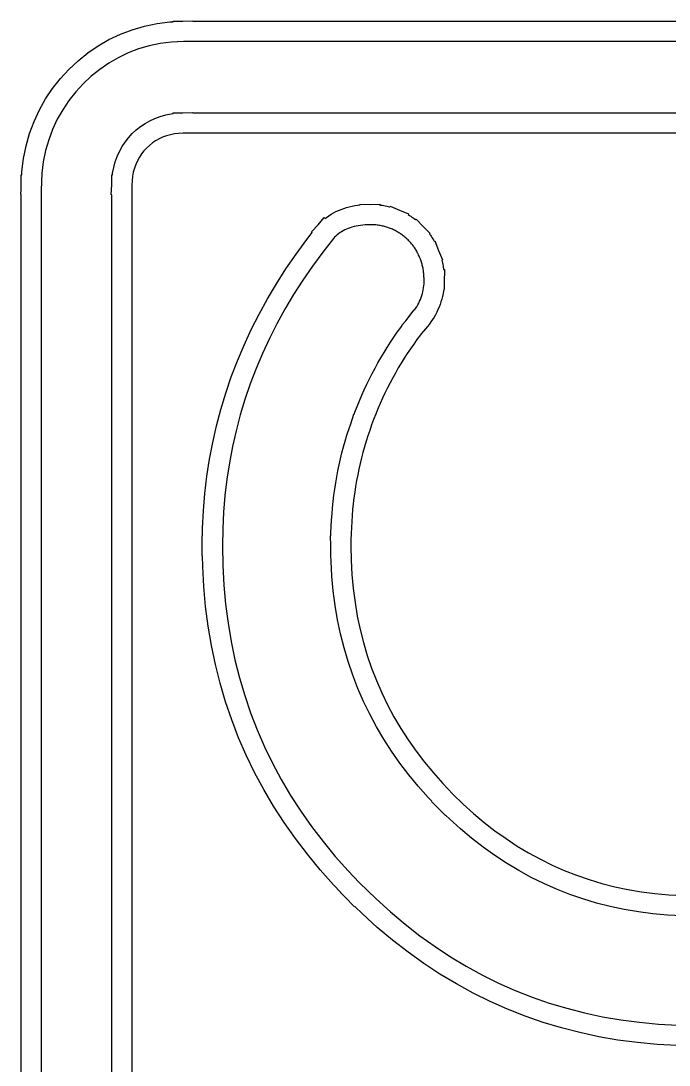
# Model space of a CAD drawing. Header units: metres. Extents: x -91 to 100, y 0 to 828.
# Drawn here: x -65.39 to -54.03, y 331.83 to 350.12 of the extents above; entities that cross this region are included whole.
import ezdxf

# ---------------------------------------------------------------- set-up
doc = ezdxf.new("R2010")
doc.units = ezdxf.units.M

msp = doc.modelspace()

# ---------------------------------------------------------------- linework, layer by layer
for p, q in [((-63.6471, 349.886), (-63.4398, 349.965)), ((-63.4398, 349.965), (-63.2253, 350.028)), ((-63.2253, 350.028), (-63.0043, 350.074)), ((-63.0043, 350.074), (-62.7777, 350.103)), ((-62.7777, 350.103), (-62.7226, 350.105)), ((-62.7226, 350.105), (-62.7226, 350.112)), ((-62.7226, 350.112), (-62.5497, 350.112)), ((-62.5497, 350.112), (-62.3772, 350.119)), ((-62.3772, 350.119), (-62.3769, 350.112)), ((-62.3769, 350.112), (-44.7027, 350.112)), ((-64.037, 349.681), (-63.8464, 349.791)), ((-63.8464, 349.791), (-63.6471, 349.886)), ((-64.218, 349.557), (-64.037, 349.681)), ((-63.3276, 349.627), (-63.509, 349.557)), ((-63.1402, 349.682), (-63.3276, 349.627)), ((-62.9467, 349.723), (-63.1402, 349.682)), ((-62.7491, 349.747), (-62.9467, 349.723)), ((-62.5425, 349.756), (-62.7491, 349.747)), ((-44.5381, 349.756), (-62.5425, 349.756)), ((-64.5487, 349.27), (-64.3888, 349.42)), ((-64.3888, 349.42), (-64.218, 349.557)), ((-63.6833, 349.474), (-63.8503, 349.378)), ((-63.509, 349.557), (-63.6833, 349.474)), ((-64.6969, 349.108), (-64.5487, 349.27)), ((-64.0088, 349.27), (-64.159, 349.149)), ((-63.8503, 349.378), (-64.0088, 349.27)), ((-64.8328, 348.936), (-64.6969, 349.108)), ((-64.159, 349.149), (-64.2991, 349.018)), ((-64.9555, 348.753), (-64.8328, 348.936)), ((-64.429, 348.876), (-64.5484, 348.724)), ((-64.2991, 349.018), (-64.429, 348.876)), ((-65.0643, 348.56), (-64.9555, 348.753)), ((-64.5484, 348.724), (-64.6559, 348.564)), ((-65.1584, 348.359), (-65.0643, 348.56)), ((-64.6559, 348.564), (-64.7511, 348.396)), ((-62.7226, 348.497), (-62.7226, 348.509)), ((-62.7226, 348.509), (-62.5524, 348.509)), ((-62.5524, 348.509), (-62.3802, 348.515)), ((-62.3802, 348.515), (-62.38, 348.509)), ((-62.38, 348.509), (-44.7031, 348.509)), ((-65.2372, 348.15), (-65.1584, 348.359)), ((-64.7511, 348.396), (-64.8335, 348.22)), ((-63.2931, 348.27), (-63.2132, 348.324)), ((-63.2132, 348.324), (-63.1289, 348.371)), ((-63.1289, 348.371), (-63.0406, 348.412)), ((-63.0406, 348.412), (-62.9485, 348.446)), ((-62.9485, 348.446), (-62.853, 348.473)), ((-62.853, 348.473), (-62.7545, 348.493)), ((-62.7545, 348.493), (-62.7226, 348.497)), ((-65.2997, 347.933), (-65.2372, 348.15)), ((-64.8335, 348.22), (-64.9024, 348.037)), ((-63.5032, 348.074), (-63.4383, 348.145)), ((-63.4383, 348.145), (-63.3683, 348.21)), ((-63.3683, 348.21), (-63.2931, 348.27)), ((-62.6999, 348.141), (-62.7713, 348.126)), ((-62.6261, 348.149), (-62.6999, 348.141)), ((-62.5456, 348.152), (-62.6261, 348.149)), ((-44.5368, 348.152), (-62.5456, 348.152)), ((-64.9024, 348.037), (-64.9571, 347.847)), ((-63.6156, 347.917), (-63.5623, 347.998)), ((-63.5623, 347.998), (-63.5032, 348.074)), ((-63.086, 347.981), (-63.1391, 347.939)), ((-63.0291, 348.02), (-63.086, 347.981)), ((-62.9693, 348.053), (-63.0291, 348.02)), ((-62.9061, 348.083), (-62.9693, 348.053)), ((-62.8399, 348.107), (-62.9061, 348.083)), ((-62.7713, 348.126), (-62.8399, 348.107)), ((-65.3454, 347.71), (-65.2997, 347.933)), ((-64.9571, 347.847), (-64.997, 347.652)), ((-63.7032, 347.743), (-63.6627, 347.832)), ((-63.6627, 347.832), (-63.6156, 347.917)), ((-63.2765, 347.789), (-63.3144, 347.731)), ((-63.2346, 347.842), (-63.2765, 347.789)), ((-63.1887, 347.893), (-63.2346, 347.842)), ((-63.1391, 347.939), (-63.1887, 347.893)), ((-65.3733, 347.481), (-65.3454, 347.71)), ((-64.997, 347.652), (-65.0214, 347.452)), ((-63.7636, 347.554), (-63.7369, 347.65)), ((-63.7369, 347.65), (-63.7032, 347.743)), ((-63.3767, 347.607), (-63.401, 347.54)), ((-63.3478, 347.671), (-63.3767, 347.607)), ((-63.3144, 347.731), (-63.3478, 347.671)), ((-65.3861, 347.164), (-65.3861, 347.426)), ((-65.3861, 347.426), (-65.3755, 347.426)), ((-65.3755, 347.426), (-65.3733, 347.481)), ((-65.0214, 347.452), (-65.0333, 347.156)), ((-63.7986, 347.251), (-63.7986, 347.426)), ((-63.7986, 347.426), (-63.7863, 347.426)), ((-63.7863, 347.426), (-63.783, 347.454)), ((-63.783, 347.454), (-63.7636, 347.554)), ((-63.4202, 347.471), (-63.4342, 347.399)), ((-63.401, 347.54), (-63.4202, 347.471)), ((-63.8052, 347.076), (-63.7986, 347.251)), ((-63.4428, 347.324), (-63.4458, 347.244)), ((-63.4458, 347.244), (-63.4458, 201.592)), ((-63.4342, 347.399), (-63.4428, 347.324)), ((-65.3896, 347.077), (-65.3861, 347.164)), ((-65.3861, 347.076), (-65.3896, 347.077)), ((-65.3861, 198.912), (-65.3861, 347.076)), ((-65.0333, 347.156), (-65.0333, 199.528)), ((-63.7986, 347.076), (-63.8052, 347.076)), ((-63.7986, 201.687), (-63.7986, 347.076)), ((-59.6866, 346.85), (-59.6382, 346.864)), ((-59.6382, 346.864), (-59.5887, 346.875)), ((-59.5887, 346.875), (-59.5384, 346.884)), ((-59.5384, 346.884), (-59.4871, 346.892)), ((-59.4871, 346.892), (-59.4474, 346.896)), ((-59.4474, 346.896), (-59.4473, 346.907)), ((-59.4473, 346.907), (-59.2732, 346.905)), ((-59.2732, 346.905), (-59.0987, 346.908)), ((-59.0987, 346.908), (-59.0985, 346.895)), ((-59.0985, 346.895), (-59.0846, 346.893)), ((-59.0846, 346.893), (-59.0584, 346.89)), ((-59.0584, 346.89), (-59.0324, 346.885)), ((-59.0324, 346.885), (-59.0066, 346.881)), ((-59.0066, 346.881), (-58.981, 346.876)), ((-58.981, 346.876), (-58.9556, 346.87)), ((-58.9556, 346.87), (-58.9303, 346.864)), ((-58.9303, 346.864), (-58.9254, 346.862)), ((-58.9254, 346.862), (-58.9196, 346.876)), ((-58.9196, 346.876), (-58.7583, 346.805)), ((-60.1815, 346.545), (-60.0776, 346.678)), ((-60.0776, 346.678), (-60.0567, 346.661)), ((-60.0567, 346.661), (-60.0347, 346.679)), ((-60.0347, 346.679), (-59.9954, 346.707)), ((-59.9954, 346.707), (-59.9548, 346.733)), ((-59.9548, 346.733), (-59.913, 346.757)), ((-59.913, 346.757), (-59.8701, 346.78)), ((-59.8701, 346.78), (-59.8258, 346.8)), ((-59.8258, 346.8), (-59.7804, 346.819)), ((-59.7804, 346.819), (-59.734, 346.836)), ((-59.734, 346.836), (-59.6866, 346.85)), ((-58.7583, 346.805), (-58.598, 346.739)), ((-58.598, 346.739), (-58.6032, 346.726)), ((-58.6032, 346.726), (-58.5809, 346.713)), ((-58.5809, 346.713), (-58.5596, 346.699)), ((-58.5596, 346.699), (-58.5386, 346.685)), ((-58.5386, 346.685), (-58.5179, 346.671)), ((-58.5179, 346.671), (-58.4975, 346.656)), ((-60.298, 346.424), (-60.1815, 346.545)), ((-59.6217, 346.498), (-59.6545, 346.486)), ((-59.5889, 346.508), (-59.6217, 346.498)), ((-59.5538, 346.517), (-59.5889, 346.508)), ((-59.5179, 346.526), (-59.5538, 346.517)), ((-59.4803, 346.533), (-59.5179, 346.526)), ((-59.4414, 346.538), (-59.4803, 346.533)), ((-59.4013, 346.543), (-59.4414, 346.538)), ((-59.3598, 346.546), (-59.4013, 346.543)), ((-59.316, 346.548), (-59.3598, 346.546)), ((-59.2723, 346.549), (-59.316, 346.548)), ((-59.2505, 346.549), (-59.2723, 346.549)), ((-59.2308, 346.548), (-59.2505, 346.549)), ((-59.2096, 346.547), (-59.2308, 346.548)), ((-59.1889, 346.546), (-59.2096, 346.547)), ((-59.1711, 346.545), (-59.1889, 346.546)), ((-59.1484, 346.542), (-59.1711, 346.545)), ((-59.1305, 346.54), (-59.1484, 346.542)), ((-59.11, 346.537), (-59.1305, 346.54)), ((-59.0932, 346.535), (-59.11, 346.537)), ((-59.0724, 346.531), (-59.0932, 346.535)), ((-59.0543, 346.527), (-59.0724, 346.531)), ((-59.0361, 346.523), (-59.0543, 346.527)), ((-59.0167, 346.518), (-59.0361, 346.523)), ((-58.9996, 346.514), (-59.0167, 346.518)), ((-58.9823, 346.509), (-58.9996, 346.514)), ((-58.9638, 346.503), (-58.9823, 346.509)), ((-58.9471, 346.497), (-58.9638, 346.503)), ((-58.9312, 346.491), (-58.9471, 346.497)), ((-58.9125, 346.484), (-58.9312, 346.491)), ((-58.4975, 346.656), (-58.4772, 346.64)), ((-58.4772, 346.64), (-58.4747, 346.638)), ((-58.4747, 346.638), (-58.4652, 346.648)), ((-58.4652, 346.648), (-58.3429, 346.521)), ((-58.3429, 346.521), (-58.2187, 346.398)), ((-60.3822, 346.289), (-60.2857, 346.412)), ((-60.2857, 346.412), (-60.298, 346.424)), ((-59.9158, 346.31), (-60.1021, 346.072)), ((-59.8964, 346.33), (-59.9158, 346.31)), ((-59.8738, 346.352), (-59.8964, 346.33)), ((-59.8494, 346.373), (-59.8738, 346.352)), ((-59.8246, 346.392), (-59.8494, 346.373)), ((-59.7982, 346.411), (-59.8246, 346.392)), ((-59.7721, 346.428), (-59.7982, 346.411)), ((-59.7444, 346.444), (-59.7721, 346.428)), ((-59.7153, 346.459), (-59.7444, 346.444)), ((-59.6859, 346.473), (-59.7153, 346.459)), ((-59.6545, 346.486), (-59.6859, 346.473)), ((-58.897, 346.478), (-58.9125, 346.484)), ((-58.8797, 346.47), (-58.897, 346.478)), ((-58.8633, 346.463), (-58.8797, 346.47)), ((-58.8454, 346.454), (-58.8633, 346.463)), ((-58.8303, 346.446), (-58.8454, 346.454)), ((-58.8136, 346.437), (-58.8303, 346.446)), ((-58.7978, 346.428), (-58.8136, 346.437)), ((-58.7837, 346.42), (-58.7978, 346.428)), ((-58.7663, 346.41), (-58.7837, 346.42)), ((-58.7515, 346.4), (-58.7663, 346.41)), ((-58.7365, 346.39), (-58.7515, 346.4)), ((-58.721, 346.379), (-58.7365, 346.39)), ((-58.7066, 346.369), (-58.721, 346.379)), ((-58.6914, 346.357), (-58.7066, 346.369)), ((-58.6772, 346.346), (-58.6914, 346.357)), ((-58.6622, 346.334), (-58.6772, 346.346)), ((-58.6484, 346.322), (-58.6622, 346.334)), ((-58.6354, 346.31), (-58.6484, 346.322)), ((-58.6196, 346.296), (-58.6354, 346.31)), ((-58.2187, 346.398), (-58.2292, 346.387)), ((-58.2292, 346.387), (-58.2158, 346.369)), ((-58.2158, 346.369), (-58.2016, 346.348)), ((-58.2016, 346.348), (-58.1877, 346.327)), ((-58.1877, 346.327), (-58.1744, 346.305)), ((-58.1744, 346.305), (-58.1613, 346.284)), ((-60.569, 346.034), (-60.3822, 346.289)), ((-58.6076, 346.284), (-58.6196, 346.296)), ((-58.5919, 346.269), (-58.6076, 346.284)), ((-58.5807, 346.257), (-58.5919, 346.269)), ((-58.5699, 346.246), (-58.5807, 346.257)), ((-58.5572, 346.231), (-58.5699, 346.246)), ((-58.5459, 346.218), (-58.5572, 346.231)), ((-58.5354, 346.205), (-58.5459, 346.218)), ((-58.5247, 346.192), (-58.5354, 346.205)), ((-58.5138, 346.177), (-58.5247, 346.192)), ((-58.5039, 346.163), (-58.5138, 346.177)), ((-58.4947, 346.15), (-58.5039, 346.163)), ((-58.4832, 346.132), (-58.4947, 346.15)), ((-58.4752, 346.119), (-58.4832, 346.132)), ((-58.1613, 346.284), (-58.1482, 346.261)), ((-58.1482, 346.261), (-58.1387, 346.265)), ((-58.1387, 346.265), (-58.0724, 346.101)), ((-60.7459, 345.776), (-60.569, 346.034)), ((-60.1021, 346.072), (-60.2822, 345.827)), ((-58.4652, 346.103), (-58.4752, 346.119)), ((-58.4556, 346.086), (-58.4652, 346.103)), ((-58.447, 346.07), (-58.4556, 346.086)), ((-58.4386, 346.054), (-58.447, 346.07)), ((-58.4308, 346.038), (-58.4386, 346.054)), ((-58.4218, 346.019), (-58.4308, 346.038)), ((-58.414, 346.002), (-58.4218, 346.019)), ((-58.406, 345.983), (-58.414, 346.002)), ((-58.4015, 345.972), (-58.406, 345.983)), ((-58.3907, 345.945), (-58.4015, 345.972)), ((-58.3846, 345.93), (-58.3907, 345.945)), ((-58.0724, 346.101), (-58.005, 345.935)), ((-60.9129, 345.516), (-60.7459, 345.776)), ((-60.2822, 345.827), (-60.453, 345.578)), ((-58.3784, 345.912), (-58.3846, 345.93)), ((-58.3723, 345.894), (-58.3784, 345.912)), ((-58.3671, 345.877), (-58.3723, 345.894)), ((-58.362, 345.86), (-58.3671, 345.877)), ((-58.3572, 345.842), (-58.362, 345.86)), ((-58.353, 345.824), (-58.3572, 345.842)), ((-58.3484, 345.804), (-58.353, 345.824)), ((-58.345, 345.788), (-58.3484, 345.804)), ((-58.3416, 345.769), (-58.345, 345.788)), ((-58.3385, 345.75), (-58.3416, 345.769)), ((-58.005, 345.935), (-58.0157, 345.931)), ((-58.0157, 345.931), (-58.0096, 345.906)), ((-58.0096, 345.906), (-58.0038, 345.881)), ((-58.0038, 345.881), (-57.9987, 345.855)), ((-57.9987, 345.855), (-57.994, 345.83)), ((-57.994, 345.83), (-57.9899, 345.804)), ((-57.9899, 345.804), (-57.9862, 345.779)), ((-57.9862, 345.779), (-57.9846, 345.766)), ((-57.9846, 345.766), (-57.9674, 345.765)), ((-57.9674, 345.765), (-57.9716, 345.54)), ((-60.453, 345.578), (-60.6131, 345.328)), ((-58.3358, 345.731), (-58.3385, 345.75)), ((-58.3335, 345.712), (-58.3358, 345.731)), ((-58.3315, 345.693), (-58.3335, 345.712)), ((-58.33, 345.674), (-58.3315, 345.693)), ((-58.3286, 345.653), (-58.33, 345.674)), ((-58.3278, 345.634), (-58.3286, 345.653)), ((-58.3272, 345.615), (-58.3278, 345.634)), ((-58.3263, 345.516), (-58.3272, 345.615)), ((-61.0698, 345.252), (-60.9129, 345.516)), ((-58.3474, 345.377), (-58.3401, 345.412)), ((-58.3401, 345.412), (-58.3343, 345.445)), ((-58.3343, 345.445), (-58.3295, 345.482)), ((-58.3295, 345.482), (-58.3263, 345.516)), ((-57.9854, 345.392), (-57.9937, 345.344)), ((-57.9821, 345.417), (-57.9854, 345.392)), ((-57.9727, 345.418), (-57.9821, 345.417)), ((-57.9716, 345.54), (-57.9735, 345.507)), ((-57.9735, 345.507), (-57.9727, 345.418)), ((-61.2167, 344.984), (-61.0698, 345.252)), ((-60.6131, 345.328), (-60.7644, 345.073)), ((-58.4192, 345.178), (-58.4036, 345.211)), ((-58.4036, 345.211), (-58.3898, 345.243)), ((-58.3898, 345.243), (-58.3771, 345.276)), ((-58.3771, 345.276), (-58.3661, 345.309)), ((-58.3661, 345.309), (-58.3561, 345.343)), ((-58.3561, 345.343), (-58.3474, 345.377)), ((-58.016, 345.248), (-58.0299, 345.201)), ((-58.0039, 345.295), (-58.016, 345.248)), ((-57.9937, 345.344), (-58.0039, 345.295)), ((-60.7644, 345.073), (-60.9051, 344.817)), ((-58.6483, 344.866), (-58.4993, 345.06)), ((-58.4993, 345.06), (-58.4924, 345.055)), ((-58.4924, 345.055), (-58.4736, 345.083)), ((-58.4736, 345.083), (-58.454, 345.114)), ((-58.454, 345.114), (-58.4355, 345.147)), ((-58.4355, 345.147), (-58.4192, 345.178)), ((-58.0826, 345.063), (-58.1038, 345.018)), ((-58.0632, 345.108), (-58.0826, 345.063)), ((-58.0456, 345.154), (-58.0632, 345.108)), ((-58.0299, 345.201), (-58.0456, 345.154)), ((-61.3535, 344.714), (-61.2167, 344.984)), ((-58.7137, 344.792), (-58.6483, 344.866)), ((-58.206, 344.847), (-58.2358, 344.805)), ((-58.1779, 344.889), (-58.206, 344.847)), ((-58.1514, 344.931), (-58.1779, 344.889)), ((-58.1268, 344.974), (-58.1514, 344.931)), ((-58.1038, 345.018), (-58.1268, 344.974)), ((-61.4803, 344.441), (-61.3535, 344.714)), ((-60.9051, 344.817), (-61.0368, 344.557)), ((-58.856, 344.579), (-58.7959, 344.666)), ((-58.7959, 344.666), (-58.7342, 344.752)), ((-58.7342, 344.752), (-58.7079, 344.787)), ((-58.7079, 344.787), (-58.7137, 344.792)), ((-58.3003, 344.725), (-58.3772, 344.638)), ((-58.2672, 344.765), (-58.3003, 344.725)), ((-58.2358, 344.805), (-58.2672, 344.765)), ((-61.0368, 344.557), (-61.1584, 344.295)), ((-58.9719, 344.402), (-58.9147, 344.491)), ((-58.9147, 344.491), (-58.856, 344.579)), ((-58.4512, 344.539), (-58.5077, 344.46)), ((-58.3903, 344.621), (-58.4512, 344.539)), ((-58.3772, 344.638), (-58.3903, 344.621)), ((-61.5969, 344.165), (-61.4803, 344.441)), ((-61.1584, 344.295), (-61.2698, 344.031)), ((-59.0817, 344.222), (-59.0275, 344.313)), ((-59.0275, 344.313), (-58.9719, 344.402)), ((-58.6204, 344.295), (-58.6744, 344.211)), ((-58.5657, 344.376), (-58.6204, 344.295)), ((-58.5077, 344.46), (-58.5657, 344.376)), ((-61.7035, 343.885), (-61.5969, 344.165)), ((-59.1855, 344.038), (-59.1344, 344.131)), ((-59.1344, 344.131), (-59.0817, 344.222)), ((-58.7275, 344.125), (-58.7775, 344.042)), ((-58.6744, 344.211), (-58.7275, 344.125)), ((-61.2698, 344.031), (-61.372, 343.763)), ((-59.2832, 343.851), (-59.2351, 343.945)), ((-59.2351, 343.945), (-59.1855, 344.038)), ((-58.8286, 343.953), (-58.8762, 343.867)), ((-58.7775, 344.042), (-58.8286, 343.953)), ((-61.7999, 343.603), (-61.7035, 343.885)), ((-61.372, 343.763), (-61.4644, 343.492)), ((-59.3748, 343.66), (-59.3298, 343.756)), ((-59.3298, 343.756), (-59.2832, 343.851)), ((-58.923, 343.779), (-58.9682, 343.691)), ((-58.8762, 343.867), (-58.923, 343.779)), ((-61.8862, 343.317), (-61.7999, 343.603)), ((-59.4601, 343.465), (-59.4182, 343.563)), ((-59.4182, 343.563), (-59.3748, 343.66)), ((-59.0125, 343.6), (-59.0548, 343.51)), ((-58.9682, 343.691), (-59.0125, 343.6)), ((-61.4644, 343.492), (-61.547, 343.219)), ((-59.5004, 343.367), (-59.4601, 343.465)), ((-59.095, 343.42), (-59.1352, 343.327)), ((-59.0548, 343.51), (-59.095, 343.42)), ((-61.9624, 343.029), (-61.8862, 343.317)), ((-61.547, 343.219), (-61.6199, 342.943)), ((-59.6118, 343.066), (-59.5556, 343.233)), ((-59.5556, 343.233), (-59.5522, 343.232)), ((-59.5522, 343.232), (-59.5392, 343.267)), ((-59.5392, 343.267), (-59.5004, 343.367)), ((-59.1738, 343.232), (-59.2097, 343.14)), ((-59.1352, 343.327), (-59.1738, 343.232)), ((-62.0284, 342.737), (-61.9624, 343.029)), ((-59.6706, 342.899), (-59.6118, 343.066)), ((-59.2449, 343.045), (-59.2786, 342.949)), ((-59.2097, 343.14), (-59.2449, 343.045)), ((-61.6199, 342.943), (-61.683, 342.664)), ((-59.7086, 342.761), (-59.6781, 342.863)), ((-59.6781, 342.863), (-59.6672, 342.898)), ((-59.6672, 342.898), (-59.6706, 342.899)), ((-59.3111, 342.853), (-59.3412, 342.758)), ((-59.2786, 342.949), (-59.3111, 342.853)), ((-62.0842, 342.443), (-62.0284, 342.737)), ((-61.683, 342.664), (-61.7366, 342.382)), ((-59.7645, 342.555), (-59.7374, 342.658)), ((-59.7374, 342.658), (-59.7086, 342.761)), ((-59.3697, 342.662), (-59.397, 342.564)), ((-59.3412, 342.758), (-59.3697, 342.662)), ((-59.7897, 342.451), (-59.7645, 342.555)), ((-59.4227, 342.466), (-59.4462, 342.37)), ((-59.397, 342.564), (-59.4227, 342.466)), ((-62.1299, 342.145), (-62.0842, 342.443)), ((-61.7366, 342.382), (-61.7804, 342.097)), ((-59.835, 342.24), (-59.8133, 342.346)), ((-59.8133, 342.346), (-59.7897, 342.451)), ((-59.4462, 342.37), (-59.4686, 342.27)), ((-62.1655, 341.845), (-62.1299, 342.145)), ((-59.8734, 342.028), (-59.8551, 342.135)), ((-59.8551, 342.135), (-59.835, 342.24)), ((-59.4893, 342.17), (-59.5077, 342.072)), ((-59.4686, 342.27), (-59.4893, 342.17)), ((-61.7804, 342.097), (-61.8145, 341.808)), ((-59.9048, 341.813), (-59.8899, 341.921)), ((-59.8899, 341.921), (-59.8734, 342.028)), ((-59.5255, 341.969), (-59.5409, 341.869)), ((-59.5077, 342.072), (-59.5255, 341.969)), ((-62.1909, 341.542), (-62.1655, 341.845)), ((-61.8145, 341.808), (-61.8388, 341.518)), ((-59.9178, 341.704), (-59.9048, 341.813)), ((-59.5548, 341.768), (-59.5672, 341.664)), ((-59.5409, 341.869), (-59.5548, 341.768)), ((-59.9386, 341.485), (-59.9291, 341.595)), ((-59.9291, 341.595), (-59.9178, 341.704)), ((-59.5779, 341.561), (-59.5871, 341.456)), ((-59.5672, 341.664), (-59.5779, 341.561)), ((-62.2061, 341.236), (-62.1909, 341.542)), ((-61.8388, 341.518), (-61.8535, 341.223)), ((-59.9526, 341.264), (-59.9465, 341.375)), ((-59.9465, 341.375), (-59.9386, 341.485)), ((-59.5871, 341.456), (-59.5945, 341.352)), ((-62.2083, 341.102), (-62.2061, 341.236)), ((-61.8535, 341.223), (-61.8583, 340.927)), ((-59.9569, 341.152), (-59.9526, 341.264)), ((-59.6002, 341.247), (-59.6042, 341.142)), ((-59.5945, 341.352), (-59.6002, 341.247)), ((-62.2142, 341.101), (-62.2083, 341.102)), ((-62.2111, 340.927), (-62.2142, 341.101)), ((-59.9635, 341.101), (-59.9581, 341.102)), ((-59.9604, 340.926), (-59.9635, 341.101)), ((-59.9581, 341.102), (-59.9569, 341.152)), ((-59.6068, 341.034), (-59.6076, 340.927)), ((-59.6042, 341.142), (-59.6068, 341.034)), ((-62.214, 340.751), (-62.2111, 340.927)), ((-61.8583, 340.927), (-61.8522, 340.581)), ((-59.9618, 340.75), (-59.9604, 340.926)), ((-59.6076, 340.927), (-59.6031, 340.674)), ((-62.208, 340.751), (-62.214, 340.751)), ((-62.2048, 340.568), (-62.208, 340.751)), ((-59.9573, 340.75), (-59.9618, 340.75)), ((-59.9557, 340.66), (-59.9573, 340.75)), ((-59.9416, 340.397), (-59.9557, 340.66)), ((-59.6031, 340.674), (-59.5896, 340.423)), ((-62.1858, 340.214), (-62.2048, 340.568)), ((-61.8522, 340.581), (-61.8338, 340.24)), ((-59.9179, 340.138), (-59.9416, 340.397)), ((-59.5896, 340.423), (-59.5672, 340.178)), ((-62.1541, 339.865), (-62.1858, 340.214)), ((-61.8338, 340.24), (-61.8034, 339.905)), ((-59.8848, 339.883), (-59.9179, 340.138)), ((-59.5672, 340.178), (-59.5359, 339.936)), ((-61.8034, 339.905), (-61.7607, 339.575)), ((-59.5359, 339.936), (-59.4957, 339.698)), ((-62.1096, 339.522), (-62.1541, 339.865)), ((-59.8423, 339.632), (-59.8848, 339.883)), ((-61.7607, 339.575), (-61.7058, 339.25)), ((-59.7902, 339.384), (-59.8423, 339.632)), ((-59.4957, 339.698), (-59.4465, 339.465)), ((-62.0525, 339.183), (-62.1096, 339.522)), ((-59.7286, 339.14), (-59.7902, 339.384)), ((-59.4465, 339.465), (-59.3886, 339.235)), ((-61.9825, 338.85), (-62.0525, 339.183)), ((-61.7058, 339.25), (-61.639, 338.932)), ((-59.3886, 339.235), (-59.3216, 339.009)), ((-59.6576, 338.9), (-59.7286, 339.14)), ((-59.3216, 339.009), (-59.2457, 338.786)), ((-61.8998, 338.522), (-61.9825, 338.85)), ((-61.639, 338.932), (-61.5596, 338.616)), ((-59.577, 338.664), (-59.6576, 338.9)), ((-59.487, 338.431), (-59.577, 338.664)), ((-59.2457, 338.786), (-59.1612, 338.568)), ((-61.8044, 338.198), (-61.8998, 338.522)), ((-61.5596, 338.616), (-61.4684, 338.307)), ((-59.1612, 338.568), (-59.0674, 338.353)), ((-61.4684, 338.307), (-61.3649, 338.003)), ((-59.3875, 338.203), (-59.487, 338.431)), ((-59.0674, 338.353), (-58.9652, 338.142)), ((-61.6961, 337.88), (-61.8044, 338.198)), ((-59.2786, 337.978), (-59.3875, 338.203)), ((-58.9652, 338.142), (-58.8536, 337.934)), ((-61.3649, 338.003), (-61.249, 337.704)), ((-59.1603, 337.758), (-59.2786, 337.978)), ((-58.8536, 337.934), (-58.7331, 337.73)), ((-61.575, 337.568), (-61.6961, 337.88)), ((-59.0326, 337.542), (-59.1603, 337.758)), ((-58.7331, 337.73), (-58.6038, 337.53)), ((-61.4412, 337.26), (-61.575, 337.568)), ((-61.249, 337.704), (-61.1212, 337.41)), ((-58.8955, 337.329), (-59.0326, 337.542)), ((-58.6038, 337.53), (-58.4655, 337.333)), ((-61.1212, 337.41), (-60.9812, 337.122)), ((-61.2947, 336.958), (-61.4412, 337.26)), ((-58.7491, 337.121), (-58.8955, 337.329)), ((-58.4655, 337.333), (-58.3182, 337.14)), ((-60.9812, 337.122), (-60.8285, 336.837)), ((-58.5934, 336.917), (-58.7491, 337.121)), ((-58.3182, 337.14), (-58.1615, 336.95)), ((-61.1354, 336.661), (-61.2947, 336.958)), ((-60.8285, 336.837), (-60.6642, 336.558)), ((-58.4284, 336.717), (-58.5934, 336.917)), ((-58.1615, 336.95), (-57.9959, 336.764)), ((-60.9634, 336.369), (-61.1354, 336.661)), ((-58.2542, 336.521), (-58.4284, 336.717)), ((-57.9959, 336.764), (-57.8217, 336.581)), ((-60.6642, 336.558), (-60.4868, 336.283)), ((-58.1912, 336.455), (-58.2542, 336.521)), ((-58.1954, 336.45), (-58.1912, 336.455)), ((-58.0712, 336.329), (-58.1954, 336.45)), ((-57.8217, 336.581), (-57.6422, 336.406)), ((-60.7787, 336.083), (-60.9634, 336.369)), ((-60.4868, 336.283), (-60.298, 336.015)), ((-57.9504, 336.203), (-58.0712, 336.329)), ((-57.6422, 336.406), (-57.4602, 336.242)), ((-60.5812, 335.802), (-60.7787, 336.083)), ((-57.946, 336.207), (-57.9504, 336.203)), ((-57.8828, 336.146), (-57.946, 336.207)), ((-57.6906, 335.972), (-57.8828, 336.146)), ((-57.4602, 336.242), (-57.274, 336.085)), ((-57.274, 336.085), (-57.0847, 335.938)), ((-60.298, 336.015), (-60.0955, 335.749)), ((-57.4942, 335.807), (-57.6906, 335.972)), ((-57.0847, 335.938), (-56.8906, 335.8)), ((-60.3712, 335.527), (-60.5812, 335.802)), ((-60.0955, 335.749), (-59.8815, 335.49)), ((-57.2938, 335.651), (-57.4942, 335.807)), ((-56.8906, 335.8), (-56.6944, 335.671)), ((-60.1485, 335.257), (-60.3712, 335.527)), ((-57.0892, 335.505), (-57.2938, 335.651)), ((-56.6944, 335.671), (-56.4943, 335.551)), ((-56.4943, 335.551), (-56.2893, 335.439)), ((-59.8815, 335.49), (-59.6549, 335.235)), ((-56.8804, 335.368), (-57.0892, 335.505)), ((-56.6676, 335.241), (-56.8804, 335.368)), ((-56.2893, 335.439), (-56.0819, 335.337)), ((-56.0819, 335.337), (-55.8695, 335.244)), ((-59.9132, 334.992), (-60.1485, 335.257)), ((-59.6549, 335.235), (-59.464, 335.035)), ((-56.4507, 335.122), (-56.6676, 335.241)), ((-55.8695, 335.244), (-55.6548, 335.159)), ((-55.6548, 335.159), (-55.4359, 335.084)), ((-59.784, 334.857), (-59.9132, 334.992)), ((-59.464, 335.035), (-59.1662, 334.745)), ((-56.2297, 335.014), (-56.4507, 335.122)), ((-56.0047, 334.914), (-56.2297, 335.014)), ((-55.4359, 335.084), (-55.2126, 335.017)), ((-55.2126, 335.017), (-54.9851, 334.959)), ((-59.7865, 334.854), (-59.784, 334.857)), ((-59.7129, 334.782), (-59.7865, 334.854)), ((-55.7757, 334.824), (-56.0047, 334.914)), ((-55.5427, 334.744), (-55.7757, 334.824)), ((-54.9851, 334.959), (-54.7547, 334.91)), ((-54.7547, 334.91), (-54.519, 334.87)), ((-54.519, 334.87), (-54.2809, 334.838)), ((-54.2809, 334.838), (-54.0384, 334.816)), ((-54.0384, 334.816), (-53.7904, 334.803)), ((-59.545, 334.607), (-59.7129, 334.782)), ((-59.5388, 334.613), (-59.545, 334.607)), ((-59.4065, 334.484), (-59.5388, 334.613)), ((-59.1662, 334.745), (-58.9147, 334.517)), ((-55.3058, 334.673), (-55.5427, 334.744)), ((-55.065, 334.612), (-55.3058, 334.673)), ((-54.8203, 334.56), (-55.065, 334.612)), ((-59.1457, 334.247), (-59.4065, 334.484)), ((-58.9147, 334.517), (-58.6589, 334.302)), ((-54.5718, 334.517), (-54.8203, 334.56)), ((-54.3195, 334.484), (-54.5718, 334.517)), ((-54.0634, 334.461), (-54.3195, 334.484)), ((-53.8035, 334.446), (-54.0634, 334.461)), ((-58.8794, 334.024), (-59.1457, 334.247)), ((-58.6589, 334.302), (-58.3981, 334.099)), ((-58.3981, 334.099), (-58.1326, 333.909)), ((-58.6077, 333.813), (-58.8794, 334.024)), ((-58.1326, 333.909), (-57.8613, 333.731)), ((-58.3306, 333.614), (-58.6077, 333.813)), ((-57.8613, 333.731), (-57.5862, 333.566)), ((-58.048, 333.429), (-58.3306, 333.614)), ((-57.5862, 333.566), (-57.3051, 333.412)), ((-57.76, 333.256), (-58.048, 333.429)), ((-57.3051, 333.412), (-57.0198, 333.271)), ((-57.4666, 333.095), (-57.76, 333.256)), ((-57.0198, 333.271), (-56.7285, 333.142)), ((-56.7285, 333.142), (-56.4334, 333.026)), ((-57.1679, 332.948), (-57.4666, 333.095)), ((-56.4334, 333.026), (-56.1326, 332.922)), ((-56.8639, 332.813), (-57.1679, 332.948)), ((-56.5547, 332.691), (-56.8639, 332.813)), ((-56.1326, 332.922), (-55.8263, 332.829)), ((-55.8263, 332.829), (-55.5159, 332.75)), ((-56.2401, 332.582), (-56.5547, 332.691)), ((-55.5159, 332.75), (-55.1992, 332.682)), ((-55.1992, 332.682), (-54.878, 332.627)), ((-54.878, 332.627), (-54.5512, 332.584)), ((-55.9204, 332.486), (-56.2401, 332.582)), ((-55.5955, 332.403), (-55.9204, 332.486)), ((-54.5512, 332.584), (-54.2198, 332.553)), ((-54.2198, 332.553), (-53.8818, 332.535)), ((-55.2655, 332.332), (-55.5955, 332.403)), ((-54.9305, 332.274), (-55.2655, 332.332)), ((-54.5903, 332.23), (-54.9305, 332.274)), ((-54.2451, 332.198), (-54.5903, 332.23)), ((-53.895, 332.178), (-54.2451, 332.198))]:
    msp.add_line(p, q)

doc.saveas('drawing.dxf')
